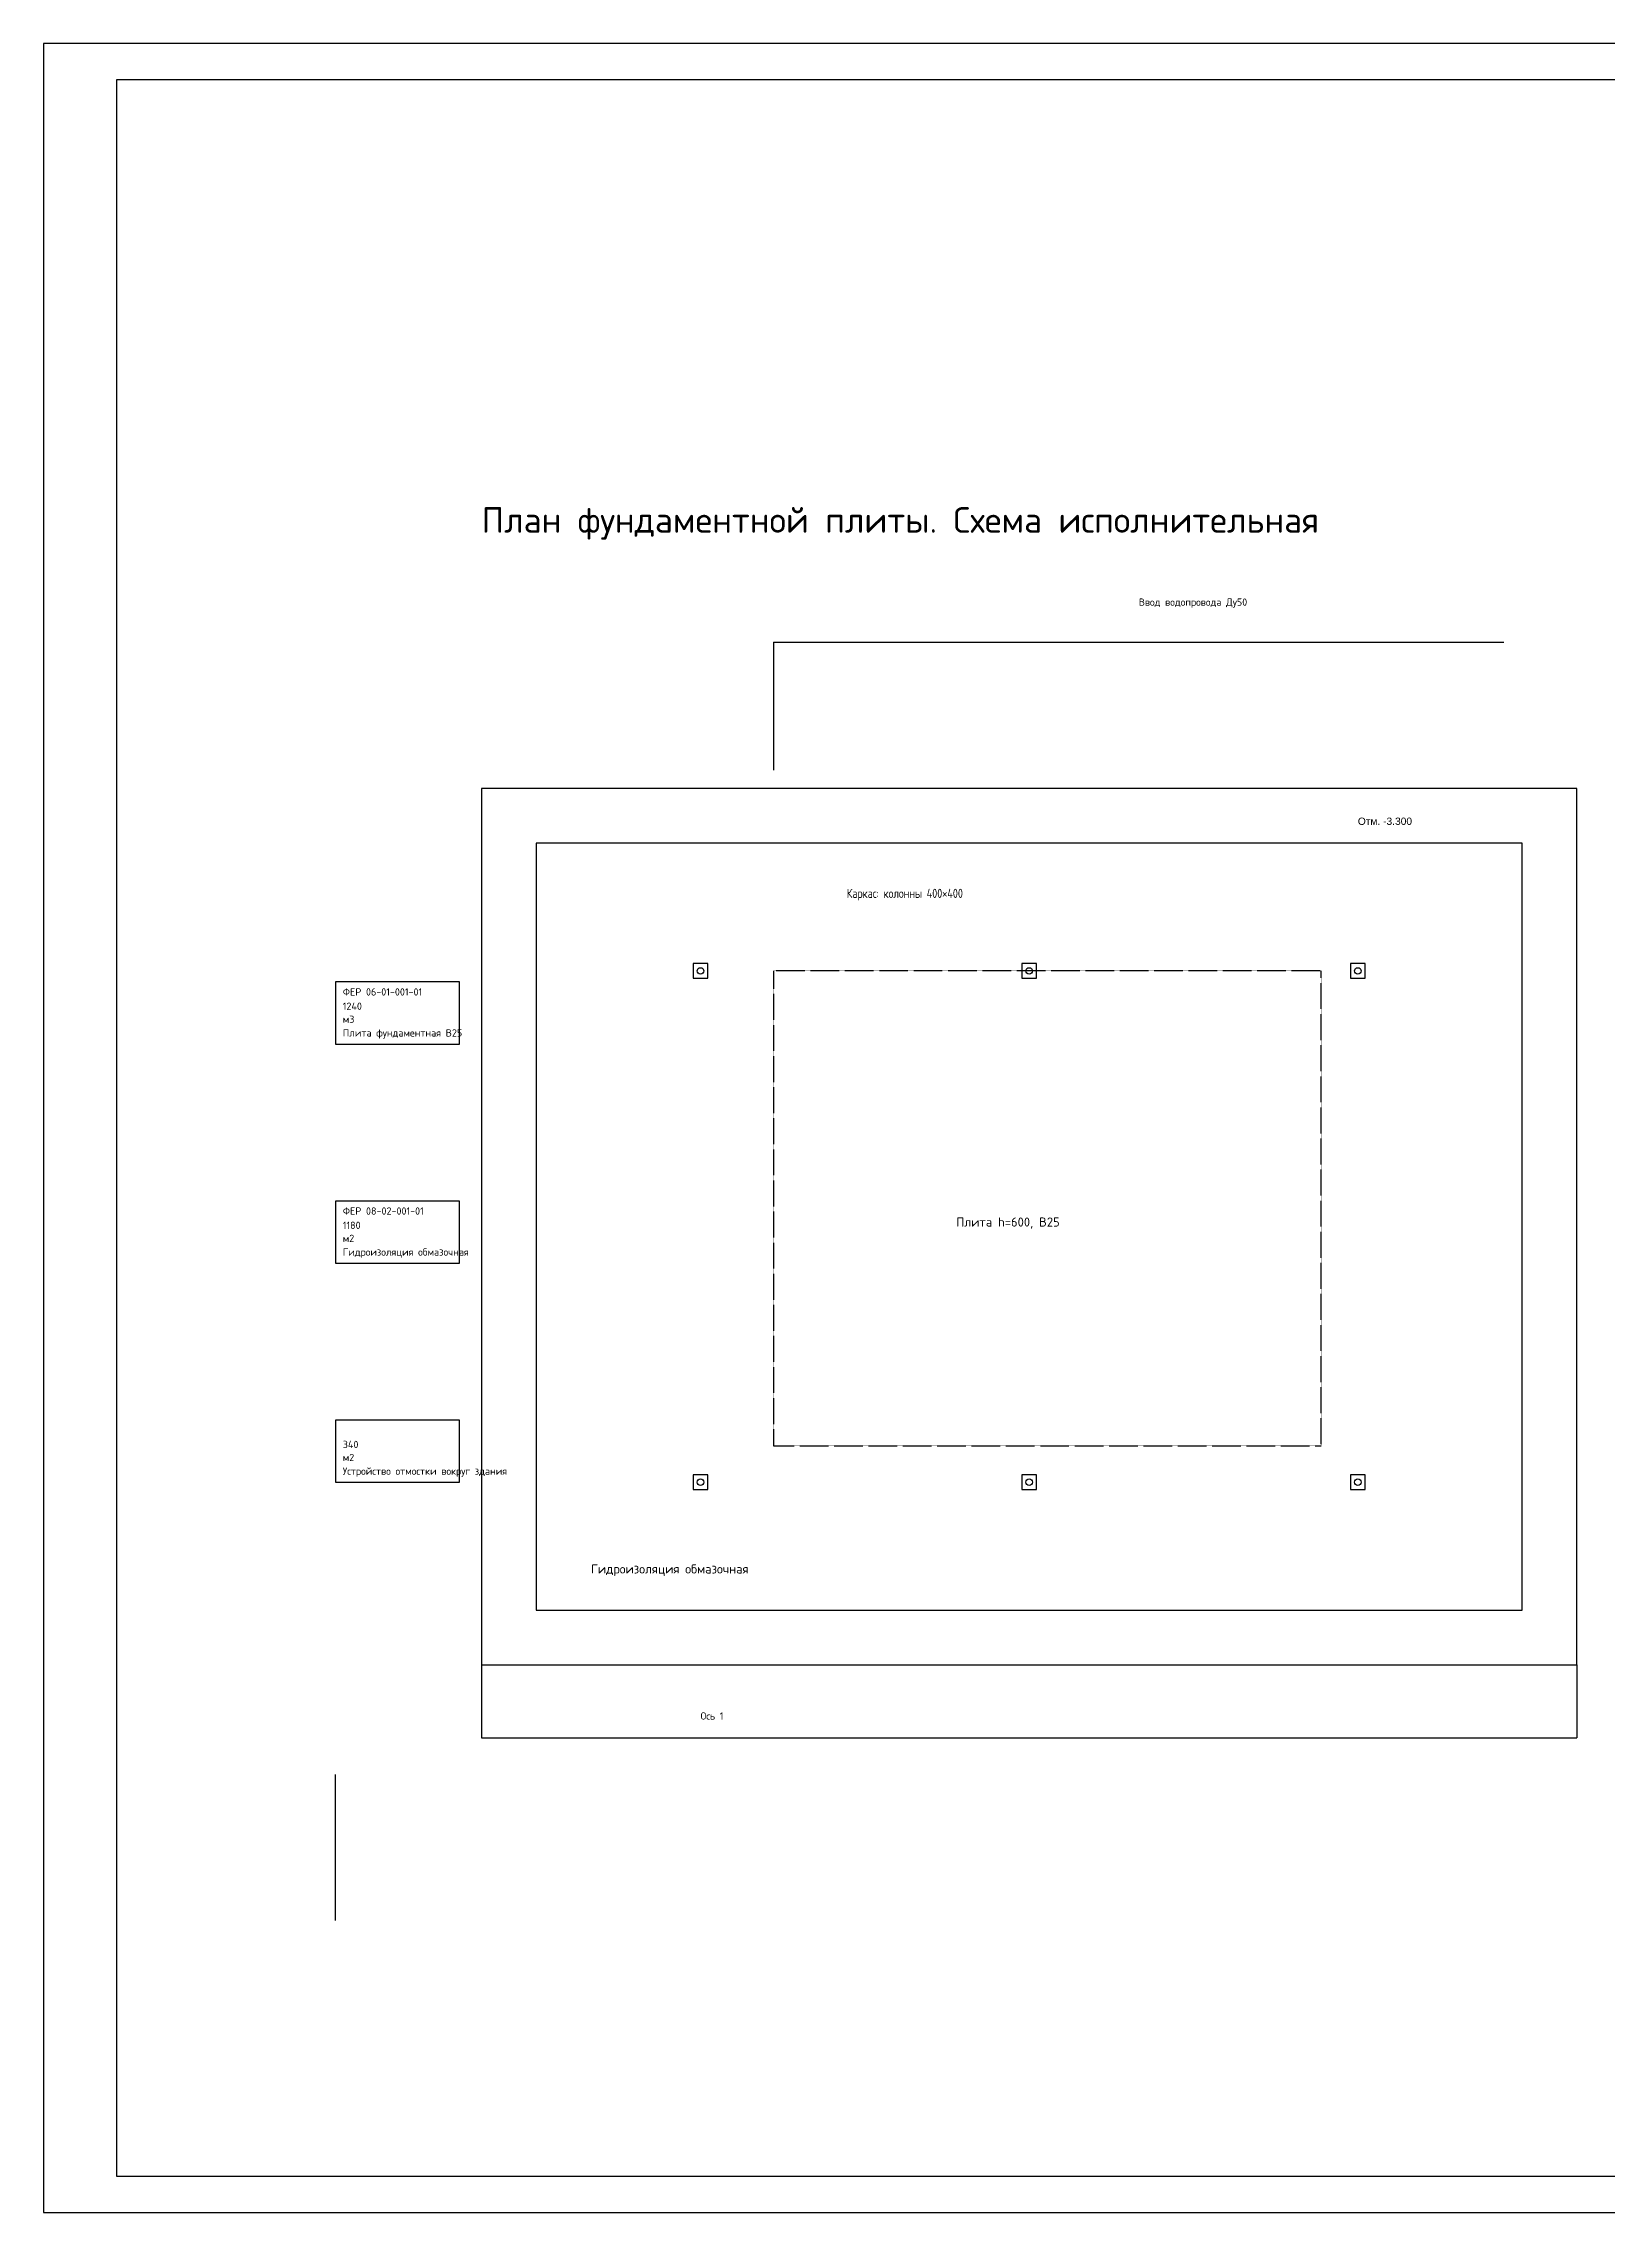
# Model space of a CAD drawing. Header units: millimetres. Extents: x 0 to 84100, y 0 to 59400.
# Drawn here: x 0 to 42841, y 0 to 59400 of the extents above; entities that cross this region are included whole.
import ezdxf

# ---------------------------------------------------------------- set-up
doc = ezdxf.new("R2010")
doc.units = ezdxf.units.MM
doc.linetypes.add('DASHED', pattern=[1.524, 1.27, -0.254])
for name, color, linetype in [('ВК_ВОДОСНАБЖЕНИЕ', 4, 'CONTINUOUS'), ('ИЗ_ГИДРОИЗОЛЯЦИЯ', 3, 'CONTINUOUS'), ('КО_КАРКАС', 2, 'CONTINUOUS'), ('КР_КРОВЛЯ', 6, 'DASHED'), ('ОС_РАМКА', 7, 'CONTINUOUS'), ('ПЛ_ФУНДАМЕНТ', 1, 'CONTINUOUS'), ('РАЗМЕРЫ', 5, 'CONTINUOUS'), ('ТЕКСТ', 7, 'CONTINUOUS')]:
    doc.layers.add(name, color=color, linetype=linetype)
doc.styles.add('ARIAL_OLD', font='arial.ttf')
doc.styles.add('GOST_TYPE_A', font='gost type a.ttf')
doc.styles.add('OpenSansCondensed-Light', font='OpenSansCondensed-Light.ttf')
doc.styles.add('СПДС', font='isocpeur.ttf')
doc.dimstyles.new('СПДС_2.5', dxfattribs={"dimtxt": 2.5, "dimasz": 2.5, "dimexe": 1.25, "dimexo": 0.625, "dimtad": 1, "dimcen": 2.5, "dimazin": 3, "dimtfac": 1, "dimtmove": 0, "dimatfit": 3})

# ---------------------------------------------------------------- blocks, each defined once
blk = doc.blocks.new('РАМКА_A1')
for points in [[(0, 0), (84100, 0), (84100, 59400), (0, 59400)], [(2000, 1000), (83100, 1000), (83100, 58400), (2000, 58400)]]:
    blk.add_lwpolyline(points, close=True)
blk = doc.blocks.new('КОЛОННА_400')
blk.add_lwpolyline([(-200, -200), (200, -200), (200, 200), (-200, 200)], close=True)
blk.add_circle((0, 0), 90)
blk = doc.blocks.new('_CLOSEDFILLED')
at = {"color": 0, "linetype": 'BYBLOCK'}
blk.add_solid([(-1, 0), (0, 0), (-1, 0)], dxfattribs=at)
blk = doc.blocks.new('*D1')
for p, q in [((12000, 15000), (12000, 13000)), ((42000, 15000), (42000, 13000)), ((12000.25, 13000), (26997.5, 13000)), ((27002.5, 13000), (41999.75, 13000))]:
    blk.add_line(p, q)
at = {"layer": 'Defpoints'}
for p in [(12000, 15000), (42000, 15000), (12000, 13000)]:
    blk.add_point(p, dxfattribs=at)
at = {"layer": 'РАЗМЕРЫ', "xscale": 0.25, "yscale": 0.25, "rotation": 180}
blk.add_blockref('_CLOSEDFILLED', (12000, 13000), dxfattribs=at)
at = {"layer": 'РАЗМЕРЫ', "xscale": 0.25, "yscale": 0.25}
blk.add_blockref('_CLOSEDFILLED', (42000, 13000), dxfattribs=at)
at = {"layer": 'РАЗМЕРЫ', "insert": (27000, 13000), "char_height": 1, "attachment_point": 5, "style": 'OpenSansCondensed-Light'}
blk.add_mtext('30000', dxfattribs=at)
blk = doc.blocks.new('ПОЗ_ОБЪЁМ')
blk.add_lwpolyline([(0, 0), (3400, 0), (3400, 1700), (0, 1700)], close=True)
at = {"style": 'СПДС'}
for tag, p in [('PTO_CODE', (200, 1326)), ('PTO_QTY', (200, 935)), ('PTO_UNIT', (200, 578)), ('PTO_NAME', (200, 204))]:
    blk.add_attdef(tag, p, '', height=200, dxfattribs=at)

msp = doc.modelspace()

# ---------------------------------------------------------------- linework, layer by layer
msp.add_line((8000, 8000), (8000, 12000))
at = {"layer": 'ВК_ВОДОСНАБЖЕНИЕ'}
for points in [[(20000, 43000), (40000, 43000)], [(20000, 43000), (20000, 39500)]]:
    msp.add_lwpolyline(points, dxfattribs=at)
at = {"layer": 'ИЗ_ГИДРОИЗОЛЯЦИЯ'}
msp.add_lwpolyline([(13500, 16500), (40500, 16500), (40500, 37500), (13500, 37500)], close=True, dxfattribs=at)
at = {"layer": 'КР_КРОВЛЯ'}
msp.add_lwpolyline([(20000, 21000), (35000, 21000), (35000, 34000), (20000, 34000)], close=True, dxfattribs=at)
at = {"layer": 'ПЛ_ФУНДАМЕНТ'}
msp.add_lwpolyline([(12000, 15000), (42000, 15000), (42000, 39000), (12000, 39000)], close=True, dxfattribs=at)
msp.add_lwpolyline([(12000, 15000), (42000, 15000)], dxfattribs=at)

# ---------------------------------------------------------------- block references
at = {"layer": 'КО_КАРКАС'}
for p in [(18000, 34000), (27000, 34000), (36000, 34000), (18000, 20000), (27000, 20000), (36000, 20000)]:
    msp.add_blockref('КОЛОННА_400', p, dxfattribs=at)
at = {"layer": 'ОС_РАМКА'}
msp.add_blockref('РАМКА_A1', (0, 0), dxfattribs=at)
at = {"layer": 'ТЕКСТ'}
for p, values in [((8000, 32000), {'PTO_CODE': 'ФЕР 06-01-001-01', 'PTO_QTY': '1240', 'PTO_UNIT': 'м3', 'PTO_NAME': 'Плита фундаментная B25'}), ((8000, 26000), {'PTO_CODE': 'ФЕР 08-02-001-01', 'PTO_QTY': '1180', 'PTO_UNIT': 'м2', 'PTO_NAME': 'Гидроизоляция обмазочная'}), ((8000, 20000), {'PTO_QTY': '340', 'PTO_UNIT': 'м2', 'PTO_NAME': 'Устройство отмостки вокруг здания'})]:
    msp.add_blockref('ПОЗ_ОБЪЁМ', p, dxfattribs=at).add_auto_attribs(values)

# ---------------------------------------------------------------- texts
for s, height, style, p in [('План фундаментной плиты. Схема исполнительная', 700, 'СПДС', (12000, 46000)), ('Ввод водопровода Ду50', 200, 'СПДС', (30000, 44000)), ('Отм. -3.300', 200, 'ARIAL_OLD', (36000, 38000)), ('Каркас: колонны 400×400', 250, 'GOST_TYPE_A', (22000, 36000)), ('Плита h=600, B25', 250, 'СПДС', (25000, 27000)), ('Гидроизоляция обмазочная', 250, 'СПДС', (15000, 17500)), ('Ось 1', 200, 'СПДС', (18000, 13500))]:
    msp.add_text(s, height=height, dxfattribs=dict(at, style=style)).set_placement(p)

# ---------------------------------------------------------------- dimensions: what is measured, and where the dimension line sits
at = {"layer": 'РАЗМЕРЫ'}
dim = msp.add_linear_dim(base=(12000, 13000), p1=(12000, 15000), p2=(42000, 15000), dimstyle='СПДС_2.5', dxfattribs=at)
dim.commit()
dim.dimension.update_dxf_attribs({"geometry": '*D1', "text_midpoint": (27000, 13000)})

doc.saveas('drawing.dxf')
